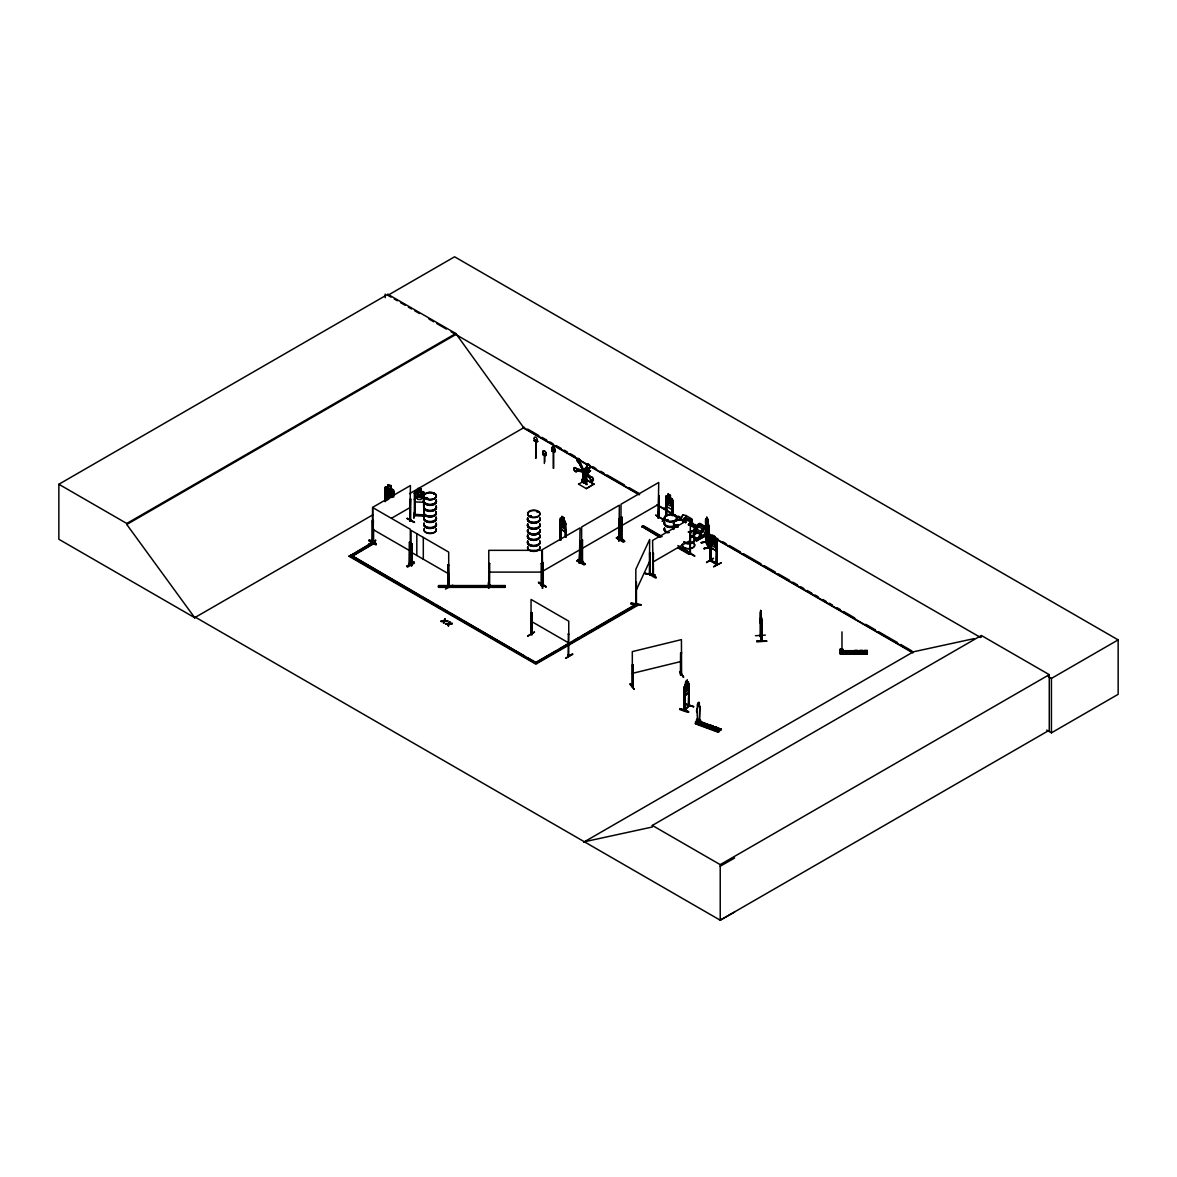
<?xml version="1.0" encoding="UTF-8"?>
<svg xmlns="http://www.w3.org/2000/svg" width="1177" height="1177" viewBox="0 0 1177 1177"><rect width="100%" height="100%" fill="white"/><g stroke="black" fill="none" stroke-linecap="round" stroke-linejoin="round"><path stroke-width="1.5" d="M582.895 479.054L583.086 471.536L582.689 479.039A2.222 1.295 59.5 0 0 582.277 481.525A2.222 1.295 59.5 0 0 584.704 482.908A2.222 1.295 59.5 0 0 584.278 479.936L584.425 471.168L590.604 476.935A2.222 1.295 59.5 0 1 592.958 478.701A2.222 1.295 59.5 0 1 592.208 480.922A2.222 1.295 59.5 0 1 590.045 478.392L583.866 472.374L584.425 471.168M583.086 478.936L582.895 478.921A2.222 1.295 59.5 0 0 582.468 481.422A2.222 1.295 59.5 0 0 584.895 482.791A2.222 1.295 59.5 0 0 584.469 479.819L584.278 472.198L582.895 471.639M760.165 635.624L761.74 639.994M761.46 641.185L761.548 617.807L760.386 611.834L760.636 635.536M761.872 619.352L761.887 641.185L760.386 635.565M699.432 706.2L699.256 706.141A3.34 1.471 -69.6 0 1 699.638 710.084L699.432 720.971L699.815 710.143A3.34 1.471 -69.6 0 0 699.432 706.2L699.256 703.199A1.663 0.736 -69.6 0 0 698.358 702.64A1.663 0.736 -69.6 0 0 697.446 704.817L697.446 707.76A3.34 1.471 -69.6 0 0 697.078 712.365L697.623 722.59M695.504 528.385L695.386 530.209L699.712 532.71L702.463 532.401L704.126 529.841L703.169 527.399L698.829 524.898L697.167 525.825L694.827 524.353L693.091 527.134M576.936 470.741L583.292 471.83L576.921 470.977A2.222 1.295 59.5 0 1 574.773 471.08A2.222 1.295 59.5 0 1 574.023 468.005A2.222 1.295 59.5 0 1 576.436 468.976L582.733 470.447L578.819 462.355A2.222 1.295 59.5 0 1 577.068 459.442A2.222 1.295 59.5 0 1 579.04 458.912A2.222 1.295 59.5 0 1 580.114 462.017L584.322 471.609L583.351 470.27L587.249 466.048A2.222 1.295 59.5 0 1 588.309 464.15A2.222 1.295 59.5 0 1 590.28 466.901A2.222 1.295 59.5 0 1 588.529 467.843L588.338 467.946A2.222 1.295 59.5 0 0 590.089 467.004A2.222 1.295 59.5 0 0 588.117 464.268A2.222 1.295 59.5 0 0 587.043 466.166L587.352 466.313M577.127 470.638L577.113 470.874A2.222 1.295 59.5 0 1 574.965 470.962A2.222 1.295 59.5 0 1 574.214 467.887A2.222 1.295 59.5 0 1 576.627 468.858L582.924 470.329L583.101 471.948M761.416 624.928L761.284 627.032L761.431 625.016M684.573 710.511L684.617 688.221L684.425 710.614L689.339 705.597L688.942 683.749L688.457 706.023L688.942 683.749M688.913 706.038L688.413 681.718L684.028 687.074L684.117 710.511L689.339 704.802L688.457 705.229M696.666 722.207L696.99 719.456L696.681 720.206M715.954 730.579L718.661 728.151L721.192 729.431L697.122 720.25M635.771 604.242L535.579 662.71M636.448 603.801L636.419 582.012M650.013 574.611L649.66 552.719L649.836 574.994M640.832 604.61C611.01 600.005 661.062 608.038 631.019 603.816M631.019 603.904L631.152 603.139M535.697 458.118L535.888 440.978L536.109 458.103M544.333 463.458L544.524 454.822L544.745 461.737M553.278 468.269L553.47 451.129L553.69 468.255M414.392 499.269L415.407 501.976L423.102 502.211L424.22 499.592M415.275 493.472L414.348 493.649L415.275 493.472L415.143 515.511C412.333 515.394 416.496 512.966 415.143 515.511M423.014 491.559L415.452 491.103L414.407 492.015L414.348 515.467L424.22 515.806L424.22 492.398L420.836 491.412L420.836 488.72M415.407 501.976L414.51 499.195M413.921 518.189L414.598 511.98L413.863 517.748M414.378 515.438L424.25 515.614M417.673 491.25L417.673 488.514L420.954 488.646L420.954 491.324M415.378 514.467L424.25 514.82L415.378 514.687M423.234 493.796L424.147 493.825L423.234 493.796L424 515.864L424.117 492.427M423.985 518.513L424.25 515.261M424.029 518.542L424.367 515.658M697.608 719.927L700.536 720.265L698.226 719.412M760.21 635.624L761.534 641.156L761.431 617.822M760.739 636.021L760.68 610.422L761.092 612.334M708.392 531.563L708.113 533.711L707.686 518.969L707.539 529.738L706.332 524.971M708.495 531.548C706.406 539.654 703.096 507.184 708.23 522.838M688.766 689.339L688.295 692.429L684.573 696.357L684.028 687.074M688.913 689.339L688.427 692.503L684.602 696.225M632.432 665.02L633.255 664.814L632.299 664.843L632.329 686.824L633.344 686.603L632.373 685.764M633.344 685.808L632.329 686.029M679.629 709.407C697.034 716.469 684.97 707.627 679.629 709.422M688.589 711.938L679.879 708.775M425.971 497.9L427.501 497.783L426.383 498.43M426.515 498.489L426.471 497.577L427.236 498.43M427.325 497.739L427.295 498.665L427.236 497.665M434.166 494.369L433.636 493.693M433.651 493.707L433.872 493.678M529.503 516.056L531.371 515.967L529.988 516.541M529.959 515.614L530.989 515.894M536.903 512.039L537.448 512.113M667.109 519.601L667.58 520.558M667.918 519.793L667.962 520.631M674.186 515.761L674.436 516.115M675.819 525.53L677.01 525.53L676.26 524.913M677.246 525.795L676.407 524.957M683.66 521.764L683.513 521.058M682.866 521.573L685.985 516.497L683.028 521.014M683.646 521.529L683.116 521.764M692.061 526.09L692.194 526.09M856.679 652.176L855.164 651.293M631.122 603.61L640.832 605.052M368.828 540.64C372.064 538.11 383.952 551.336 368.857 540.552M376.316 544.024L369.166 540.022M545.937 586.352C523.5 573.361 560.899 595.621 538.786 582.644M545.907 586.705L538.477 582.88M578.084 559.663C594.797 571.404 577.804 557.501 577.745 560.281M617.131 537.536C623.148 536.727 630.254 547.128 617.469 537.227M648.689 573.758C651.926 571.228 663.813 584.454 648.718 573.685M649.027 573.493L656.148 577.51M562.871 522.897L564.607 521.911L563.386 524.015L564.666 528.208L563.003 524.28L561.988 525.987L561.326 525.56L562.591 523.368L561.385 519.351L562.856 522.662M560.576 528.679L560.075 525.501L560.576 528.679L565.195 532.239L565.769 530.136M565.195 532.239L565.857 530.106M706.538 541.964L705.847 541.552L708.392 547.732M706.833 519.822L706.2 542.891L706.259 518.571M705.935 541.538L708.892 547.776L708.628 525.442L708.216 547.349L708.951 546.922L706.538 542.259M713.497 541.611L715.542 540.449L714.071 542.685L715.601 546.746L713.6 542.994C712.6 546.599 710.128 543.789 713.115 542.111L711.658 538.213L713.468 541.391M672.817 507.39L671.949 509.641L666.491 506.493L665.858 503.359L666.491 506.493M716.116 550.659L716.896 541.361L714.645 539.095L714.733 536.374L712.409 535.02L711.246 543.112L712.409 545.922L714.571 547.173L715.734 545.701L714.733 536.374M712.482 537.845L710.011 537.374L710.731 547.629L716.175 550.777L716.97 548.467M443.376 622.883L445.333 619.705L444.774 618.925C445.097 622.927 437.094 620.912 444.053 620.662M443.935 623.207L445.333 619.249M448.525 625.855L447.951 625.075L448.525 625.855L449.923 621.897L448.54 624.148L445.583 623.707L448.643 623.31M444.053 621.118L444.774 618.925M449.349 621.574L448.643 623.766L445.583 624.163M389.352 491.353C388.175 489.882 395.001 487.366 390.028 492.001L391.912 495.797L389.469 492.383C388.351 496.194 384.982 493.693 388.866 491.589L387.086 487.94L389.44 491.471M447.951 625.531L448.54 623.692M449.349 623.266L452.262 623.707L449.246 624.09L449.923 621.897M629.827 684.146L634.182 689.281M630.225 683.675L634.241 689.384M721.118 729.505L718.073 732.226L695.313 723.767L695.725 721.648L698.035 722.501L698.035 723.634L700.33 720.456M695.725 721.648L695.725 722.781L719.029 731.388L696.048 722.781L718.661 731.726L695.519 723.399M720.236 730.27L720.971 729.299M423.014 502.182L424.117 499.578M649.807 575.038L649.998 552.763M662.268 521.382L665.108 519.719M713.233 558.325L706.553 562.179M368.828 544.421L375.801 540.346M407.463 567.167L414.481 563.047M527.59 635.918L534.52 632.152M635.845 591.001L649.66 561.252M684.882 691.223L685.676 692.547L687.971 688.03L687.221 680.129L685.617 681.792L684.882 686.22L684.999 710.128L684.117 709.716L684.926 709.334M372.27 542.582L372.579 507.478L410.302 529.253L410.376 564.298L409.581 563.857M409.449 563.312L410.126 563.651M410.92 564.489L411.7 564.945M410.92 565.372L411.7 565.74L411.876 543.774L410.994 543.553L411.626 543.921M411.347 564.416L411.612 565.74L411.876 543.774M447.966 585.94L449.04 586.175L447.996 586.131M531.945 612.879L531.769 634.844L530.959 634.418L531.357 633.461L532.019 634.697L531.945 612.879L531.048 612.658L531.695 613.026M568.373 633.917L568.123 655.927C567.535 653.161 570.668 656.987 568.359 655.648M488.661 587.897L488.661 582.556M488.587 588.279L488.602 582.115L488.646 588.22M710.893 560.075L709.966 559.869L710.761 560.311M710.937 560.899L710.923 546.408M716.94 563.945C701.124 555.706 719.147 563.165 717.043 564.739L716.97 541.317M633.255 686.588L632.226 686.588L633.255 686.588L633.123 664.637M680.644 674.48L681.527 673.818M680.527 674.804L681.527 674.612M689.266 705.641L684.617 709.731M373.609 542.17L373.359 541.155L372.344 541.861M410.773 520.675L409.979 521.102L410.435 498.768L409.728 520.955L410.685 520.69L410.685 498.916M543.053 583.439L542.273 583.836L543.288 584.454L543.23 562.65L542.347 562.871L543.23 562.65M580.32 541.243L579.364 563.283L580.07 541.096L580.408 563.003L580.143 562.032L579.364 562.488M582.512 539.963L581.644 540.199L582.512 539.963L582.527 561.826L582.129 560.796M619.69 540.317L619.352 518.41L618.646 540.611L619.602 540.361L618.646 540.611M621.412 538.58L621.736 538.021M652.764 574.832L653.559 574.42L652.588 574.567M690.619 553.058L689.899 553.44M679.615 520.102L682.925 514.908L685.838 515.438L692.047 519.028L692.311 520.381L689.31 525.001M679.717 520.116L683.013 515.07M682.277 520.793L683.955 518.233L686.706 517.939L691.031 520.44L690.914 522.264L693.415 523.588M684.146 521.867L685.808 519.307L690.134 521.808M691.561 526.163L693.224 523.603M703.463 535.623L706.744 530.577M699.726 523.53L705.965 527.149L699.756 523.427L698.314 523.912L694.15 530.297L694.459 531.695L703.537 535.77L706.847 530.577M686.588 516.894L683.204 521.382L685.985 516.497M688.692 524.295L692.253 520.16L689.31 524.692M688.869 524.427L691.649 519.763M689.133 524.545L692.253 520.16M693.415 533.004L699.932 524.353L694.033 533.402M693.591 533.152L699.315 523.956M693.856 533.255L699.932 524.353M697.122 539.301L704.979 527.237M720.618 729.975L697.681 721.295M721.177 729.46L698.182 721.001M692.356 526.31L691.973 526.605M855.341 651.396L856.915 651.161L856.915 652.293M387.792 499.798L389.293 497.768M389.867 497.385C393.721 495.414 390.264 492.854 389.249 496.562L386.895 493.34L388.69 496.988L386.968 499.666M710.849 725.959L710.761 727.298M636.227 604.272L636.08 581.953M488.72 584.778L489.809 584.748L488.69 584.557M489.588 585.572L489.691 563.562L488.793 563.577L489.691 563.562M369.122 540.405L376.287 544.377M578.025 560.046L585.249 564.107M685.941 681.998L686.897 680.997L685.941 682.881M685.764 681.851L685.764 684.528L684.587 685.544M688.383 681.836L687.265 682.984L687.221 680.129L685.72 681.821M689.251 683.837L688.501 684.205M684.779 704.111L693.783 706.641L684.779 703.655M387.866 489.985L390.779 490.853L390.779 493.531L387.866 492.663M385.011 495.09L385.924 494.428L392.588 496.591M387.822 495.12L387.822 492.442M392.588 494.193L393.648 495.399L392.588 494.193C391.823 492.383 382.981 492.56 386.027 492.074L387.969 492.78M584.322 471.609L588.323 467.666M385.129 501.623L385.114 487.366L388.116 487.41L388.116 484.733M386.085 488.999L385.129 488.911L386.085 488.999L385.909 500.063M390.852 485.557L392.132 494.723L390.705 496.385L388.057 495.502L386.63 492.883L386.63 487.896L388.057 487.469L388.013 484.615L390.852 485.557L390.808 488.293L393.692 490.132L393.648 495.591M385.114 494.546L385.997 497.503L389.381 498.562M392.824 496.929L393 491.309L393.78 491.574L393.78 497.018M393.78 491.574L392.824 491.486M409.846 520.057L410.758 519.851L409.979 520.308M409.846 520.852L410.435 485.542L372.726 507.316L373.006 543.053L372.579 520.705M579.364 563.283L580.07 527.87L542.347 549.644L542.582 584.837L542.597 563.018M580.276 562.282L579.82 562.591M582.483 561.002L582.027 561.311M618.631 539.757L619.352 539.404M619.205 539.404L618.97 540.699L619.352 505.183L581.644 526.958L581.57 562.003L582.35 561.547M621.736 538.816L620.956 539.272L621.029 504.227L658.737 482.452L658.105 517.733M621.868 539.066L621.897 517.218L621.029 517.453L621.897 517.218M658.811 517.409L658.031 517.865L658.134 516.968M652.632 574.597L653.47 574.45M652.632 575.391L653.294 574.244M652.838 553.808L652.823 575.641L653.47 553.44L652.588 553.676L653.47 553.44M689.707 553.984L690.31 552.881L689.06 553.661L678.055 547.305M696.46 722.134L696.46 719.75L697.49 719.073M698.02 720.574L695.725 722.781M695.725 723.384L698.226 720.824M697.446 722.531L699.432 720.971M700.536 720.265L700.536 721.692L697.829 724.12L698.035 722.501M710.452 725.091L707.745 727.798L710.452 725.091L712.762 725.944L710.055 728.666L712.762 725.944M714.807 726.709C708.216 733.889 715.204 723.634 717.117 727.857M717.117 727.577L714.41 730.005M720.971 729.004L718.5 731.859M584.233 471.286L590.736 476.832A2.222 1.295 59.5 0 1 593.149 478.583A2.222 1.295 59.5 0 1 592.399 480.805A2.222 1.295 59.5 0 1 590.251 478.289L584.057 472.257M653.47 575.303L653.22 553.308M560.031 539.89L560.075 518.321C562.709 520.572 561.885 513.246 561.973 519.072L561.002 519.204L561.002 524.206L561.973 527.119L563.768 528.547L564.739 527.164L563.93 517.748L563.93 520.425L565.151 521.485L560.62 517.998M675.936 524.971L675.73 525.913L677.055 525.795M857.091 651.94L855.017 651.617M385.056 495.208L385.968 494.531M385.217 487.425L386.115 486.748M488.69 585.352L489.809 584.969M489.661 584.763L488.896 584.778M489.661 585.558L488.72 585.572L488.793 550.336L542.126 550.336L542.023 585.602L541.126 585.543L541.229 563.577L542.126 563.577L541.229 563.577M711.188 726.856L709.142 726.474L711.246 726.444M415.216 514.687L414.245 514.614M537.668 441.434L536.506 442.125L534.123 440.433L537.668 441.213L535.3 439.86L534.123 440.551L536.506 441.89L537.668 441.213M534.123 440.772L535.3 440.095M543.936 453.704L542.774 454.381L545.157 455.955C549.056 453.557 538.036 453.572 545.245 455.676M552.866 450.232L551.704 450.923L552.587 450.07L555.25 451.585L552.866 450.011L551.704 450.703L554.087 452.277L555.25 451.35M545.157 455.734L546.319 455.043M554.97 451.527L554.087 452.277M579.923 462.134A2.222 1.295 59.5 0 0 578.849 459.03A2.222 1.295 59.5 0 0 576.877 459.545A2.222 1.295 59.5 0 0 578.628 462.473L579.04 462.414M579.805 462.281L583.351 470.27M578.834 462.532L582.924 470.329M585.675 469.888L586.749 469.255L584.086 468.99L585.675 469.888L585.675 471.815L584.086 470.918M587.426 468.858L588.485 468.225L585.837 467.96L587.426 468.858L587.426 470.785L585.837 469.888M583.498 471.992L583.689 472.771M585.675 471.815L586.749 471.183L586.749 469.255M587.426 470.785L588.883 469.932M590.516 470.844L587.029 473.478L590.516 470.844L587.294 469.034M578.584 484.247L586.161 479.657L593.899 484.041L586.323 488.617L578.584 484.13M593.899 484.041L586.323 488.617M372.344 542.715L372.344 520.852L373.359 520.175L373.065 543.038M373.227 521.073L372.344 520.852M407.08 518.542L414.584 522.367L407.477 518.321M409.419 542.259L410.302 542.479L410.126 564.445L409.346 563.989L409.419 542.259L410.052 542.626M413.789 561.87L406.742 566.431L413.818 561.929M406.801 566.387L413.863 562.312M448.069 586.823L448.305 564.828L449.04 586.97L448.069 586.735M448.952 565.181L448.069 564.96M445.45 589.088L452.777 585.175M618.896 540.743L619.602 518.557M658.502 517.968L658.737 495.679L658.988 517.674L659.076 516.791M658.355 517.968L658.988 495.826M577.068 560.605L584.175 564.666M576.701 560.87L584.204 564.695L577.098 560.649M616.351 537.918L623.472 541.979L616.38 537.963M655.736 515.188L662.857 519.248M655.766 515.217L662.489 519.057M542.347 583.777L543.303 583.586M542.597 584.792L542.98 562.503M581.644 561.973L582.615 561.723M621.015 539.14L622 538.992L621.25 539.419L621.265 517.6M582.512 561.738L581.865 562.165L581.879 540.331M689.236 552.984C678.688 546.408 705.038 561.679 690.31 553.676L690.31 531.901L689.913 554.19M690.06 554.19L690.561 532.033M653.22 575.082L652.588 540.449L690.31 518.674L690.31 553.676M569.006 634.285L568.123 634.065M568.167 655.103L569.08 655.309M572.522 653.735L565.843 658.399M565.519 658.193L572.875 654.353M195.559 617.292L194.793 617.748L58.85 539.257L58.85 484.262L387.88 294.294L455.808 333.503L523.736 427.722L639.611 494.62M387.88 294.294L387.88 295.309L454.602 256.792L1118.15 639.891L1118.15 694.327L1051.429 732.844L1046.662 730.078M58.85 484.262L126.778 523.471L455.808 333.503M734.625 911.998L720.221 920.208L195.47 617.248L194.691 617.69L126.778 524.486L455.808 334.518M194.691 617.69L373.08 514.702M409.552 493.649L524.501 427.28M391.588 518.204L410.435 507.316M635.786 604.184L637.154 605.655L535.844 664.152L349.157 556.368L374.109 541.288L375.478 542.759L351.908 556.368L375.478 542.082M349.157 556.368L370.961 543.789M668.095 493.928L670.493 495.223L670.346 497.989L671.508 499.563L671.508 504.55L670.346 506.036L668.183 504.786L667.021 501.961L668.183 493.884L668.183 496.562M666.064 515.791L665.785 496.223L668.256 496.694M666.697 498.018L665.814 497.783L666.697 498.018L666.697 516.159M542.347 571.419L580.07 549.644M581.644 548.732L619.352 526.958M621.029 526.001L658.737 504.227M670.493 497.9L672.817 500.196L672.979 514.349M671.92 498.813L672.744 500.24L672.744 514.481M672.096 501.417L672.979 501.637L672.096 501.417L672.096 514.114M659.208 537.095L641.921 526.443L643.289 525.648L662.151 536.535M641.921 527.119L643.289 526.325L660.577 536.3M665.108 519.41L662.327 521.028M693.253 533.255L695.99 531.68M693.974 533.49L696.607 531.975M693.253 534.593L697.358 532.225M693.974 534.829L697.917 532.548M652.588 562.223L690.31 540.449M694.386 536.771L697.431 538.522L704.449 535.138L704.449 536.462L696.578 541.008L696.769 538.978L693.709 537.198M704.449 535.138L696.063 539.375M694.386 538.095L697.431 539.86L704.449 536.462M696.063 540.714L696.769 540.302L693.709 538.536M710.011 537.374L710.04 560.782L716.97 564.695M710.437 560.561L710.04 538.919L710.923 539.154M678.055 547.982L689.06 554.338L690.252 553.676M710.776 536.947L716.234 539.919M716.97 541.376L716.146 539.963M716.572 542.406L716.234 564.327L716.572 542.406L717.293 564.592L709.966 559.869M717.22 542.788L716.337 542.553M716.175 550.777L710.776 547.57L710.158 544.539M711.026 560.149L710.084 559.972M537.168 661.798L556.265 650.778M559.443 648.939L570.58 642.51M573.758 640.671L578.525 637.919M581.703 636.08L592.84 629.651M596.018 627.827L635.786 604.86L635.845 569.227L649.66 539.478L649.395 574.479M349.157 555.691L535.844 663.475L637.154 604.978M721.089 562.841L713.689 566.681M713.63 566.711L721.089 562.856M583.615 842.232L913.426 651.808L974.188 638.596M584.38 841.776L652.308 827.004L652.308 825.43L981.338 635.462L1049.266 674.671L1049.266 730.24L720.221 920.208L720.221 864.639L1049.266 674.671M981.338 637.037L980.573 637.493L451.071 331.782M1048.28 676.584L1051.429 678.408L1118.15 639.891M720.221 866.228L734.625 858.018M706.538 542.832L706.509 520.999M372.697 541.714L373.683 542.053M621.515 538.86L621.662 517.086M582.129 561.591L582.277 539.816M531.107 516.335L529.635 516.335M666.403 520.293L667.918 520.528M560.561 520.337L560.561 540.302M565.092 521.455L566.063 537.08M565.769 522.941L565.784 537.198M565.254 524.074L566.063 524.383L565.254 524.074L565.254 536.771M632.373 686.559L632.299 651.617L681.424 639.626L681.601 674.862M410.435 519.748L410.17 521.043M388.027 492.722L386.586 493.148L386.483 500.666M386.483 495.664L387.91 495.237M582.6 470.55L583.748 470.182M680.6 653.058L681.571 653.044L680.6 653.058L680.497 674.862M679.615 672.052L683.572 677.349L680.129 671.92M683.616 676.893L679.747 671.964M632.299 673.391L681.424 661.4M427.295 498.665L425.971 498.459M855.576 651.293L857.209 651.675M411.156 565.151L411.965 565.563L411.229 543.406M681.38 673.832L681.38 674.627M632.476 686.809L632.196 685.853M710.893 541.479L701.109 542.671L710.893 541.023M701.109 542.7L710.879 541.317M710.334 547.114L703.905 548.57L710.481 547.849M703.934 548.6L710.349 547.173M703.905 548.57L710.364 547.57M708.525 524.427L708.127 522.853M705.876 526.148L706.73 530.709L706.833 517.144L707.657 518.998M444.759 620.617L447.672 621.059L444.656 621.441M440.992 621.059L447.672 621.059M440.992 621.515L443.95 621.5M445.583 623.707L452.262 623.707M444.656 620.985L447.672 620.603M449.246 623.633L452.262 623.251M488.749 584.513L488.823 585.572M542.023 584.778L541.126 584.748M542.023 585.293L541.258 584.778M541.332 585.322L542.229 585.543L542.023 584.498L541.126 584.984M407.139 518.439L414.245 522.456M760.71 614.262L760.931 617.454C761.519 610.157 761.313 632.24 760.945 618.675C760.195 627.326 760.783 599.24 760.989 620.912L760.592 619.161M761.004 614.997L761.107 612.305L760.989 623.06L760.371 618.219M755.428 635.727L765.359 635.109M756.752 641.127L766.742 641.127L756.767 641.2M756.826 641.877L766.742 641.141M448.305 585.808L448.687 587.146L448.702 552.101L410.994 530.327L411.023 565.387M531.769 634.05L530.959 633.623M568.726 656.207L568.771 621.191L531.048 599.417L531.048 634.521L531.298 612.511M710.481 727.136L709.26 726.798M586.837 484.512L585.837 483.953L586.837 484.512L586.823 472.433M542.214 583.542L542.803 588.279M488.793 572.11L542.126 572.11M438.491 586.234L505.168 586.234M438.491 586.676L505.168 586.676M840.216 649.277L842.967 649.277L842.967 653.573M840.216 649.498L842.967 649.498M840.187 650.69L867.272 650.69M840.187 650.881L867.272 650.881M840.187 651.249L867.272 651.234M840.187 651.381L867.272 651.44M841.996 651.808L854.634 651.749M858.254 651.793L865.478 651.749M840.216 651.926L842.967 651.926M840.216 652.293L842.967 652.161M840.216 653.073L867.302 653.014M842.026 653.206L857.503 653.294M858.268 653.117L867.272 653.294M840.216 653.559L867.302 653.559M840.216 653.706L867.302 653.765M420.836 488.793L417.776 488.676L417.776 491.353L416.143 492.177L416.143 497.18L417.776 499.386L420.836 499.504L422.469 497.43L422.469 492.427L420.836 491.471M415.437 491.162L417.791 491.28M581.879 561.311L582.586 561.12M676.407 525.633L676.113 525.545A6.238 3.605 0 0 1 674.995 526.413M713.527 558.428L706.553 562.635M710.599 726.121L709.172 726.871M645.025 573.582L654.721 575.053M760.592 613.261L760.298 636.095M666.932 520.499L667.8 519.807M708.628 547.217L706.2 542.317M684.823 703.993L693.562 706.803M392.544 494.266L390.632 493.649L392.118 494.943M388.027 493.619L390.69 494.487M387.91 496.135L390.587 497.003M386.071 486.807L393.545 490.191M388.057 493.369L390.705 494.252M542.273 588.338L542.288 583.586M699.256 703.199L699.432 703.257A1.663 0.736 -69.6 0 0 698.535 702.713A1.663 0.736 -69.6 0 0 697.623 704.876L697.623 707.818A3.34 1.471 -69.6 0 0 697.255 712.438L697.078 712.365M720.662 729.902L697.284 721.383L697.284 719M697.534 721.766L718.676 729.637M699.094 722.413L718.617 729.681M695.519 721.839L697.829 722.693M695.519 723.252L718.617 731.77M587.912 468.196L587.912 468.858M534.123 440.433L536.609 441.831M551.704 450.585L554.19 451.983M585.16 470.285L586.749 471.183M584.586 471.536L587.029 472.919M546.319 455.264L543.642 453.866M593.899 484.144L586.161 479.657M617.41 537.315L624.634 541.376M617.16 537.462L624.266 541.523M538.742 582.733L545.951 586.793M375.507 540.228L368.872 544.112M534.226 632.034L527.59 636.374M387.88 295.309L391.044 297.134M394.207 298.958L397.37 300.782M400.518 302.607L405.256 305.343M408.419 307.168L411.582 308.992M414.745 310.816L419.483 313.553M428.958 319.026L433.695 321.762M436.858 323.587L446.333 329.045M666.55 495.811L671.89 498.886M527.679 429.105L538.786 435.519M541.964 437.358L546.731 440.11M549.894 441.934L553.072 443.773M556.25 445.597L561.017 448.349M564.195 450.188L567.358 452.027M570.536 453.851L575.303 456.602M592.767 466.68L595.93 468.52M600.697 471.271L603.875 473.095M607.052 474.934L624.516 485.012M629.268 487.764L638.802 493.266M664.196 507.92L667.374 509.759M678.482 516.173L681.66 518.012M707.053 532.666L711.82 535.417M714.998 537.256L718.161 539.081M722.928 541.832L726.106 543.671M729.284 545.495L740.392 551.91M743.57 553.749L761.033 563.827M764.197 565.666L775.319 572.081M778.483 573.905L789.605 580.335M792.768 582.159L797.535 584.91M800.713 586.749L803.891 588.574M807.069 590.413L811.821 593.164M814.999 594.988L818.177 596.827M822.929 599.579L826.107 601.403M829.285 603.242L832.463 605.066M837.23 607.818L840.393 609.657M843.571 611.481L854.679 617.91M865.801 624.325L875.32 629.813M878.498 631.652L897.551 642.642M900.714 644.481L911.837 650.896M657.075 504.712L680.88 518.454M691.988 524.868L695.166 526.707M704.699 532.195L912.646 652.264M522.691 427.575L586.396 464.356M589.589 466.195L638.949 494.693M658.061 505.727L680.365 518.601M704.258 532.401L912.881 652.852M677.864 545.598L690.443 552.866M679.438 547.187L688.869 552.631M641.921 526.443L660.783 537.33M635.786 604.86L637.154 605.655M372.579 529.253L410.302 551.027M531.048 621.191L568.771 642.966M410.994 552.101L448.702 573.876M535.579 662.033L536.962 663.504M418.571 594.856L350.54 554.897L537.212 663.357M421.734 596.68L432.798 603.08M435.961 604.904L447.039 611.29M450.202 613.129L524.559 656.045M527.723 657.884L535.638 662.445M652.308 825.43L720.221 864.639M561.915 516.262L563.93 517.748M560.708 528.591L565.151 532.122M703.537 535.77L700.683 535.285M390.587 496.105L392.015 497.474M633.358 686L633.358 686.574M706.891 518.057L707.406 519.16M706.891 518.954L707.406 520.057M706.759 520.881L707.554 522.72M706.759 525.884L707.539 527.59M760.577 610.436L760.916 612.481M760.666 612.246L760.916 613.364M760.298 622.574L761.401 627.017M1051.429 678.408L1051.429 732.844M864.521 653.573L864.521 650.41L867.272 650.41L867.302 654.118L840.216 654.118L840.216 649.027L840.452 652.293M862.697 653.573L862.697 650.41L859.946 650.41L859.946 653.573M857.503 653.573L857.503 650.395L854.752 650.395L854.752 653.573M841.982 631.887L841.982 652.22M841.658 649.527L841.658 650.337M840.525 649.527L840.496 650.337M714.189 537.565L712.791 535.873L712.791 536.771M710.687 539.301L710.761 561.105M708.628 525.442L708.701 547.276M708.495 524.412L708.554 547.835M706.862 517.292L706.862 519.969M703.875 534.799L703.875 536.138M697.431 538.522L697.431 539.86M696.769 538.978L696.578 541.008M694.062 555.735L687 551.233M680.733 653.25L680.644 675.054M672.347 506.713L672.347 515.791M666.462 498.151L666.462 516.306M665.858 496.179L665.814 515.938M621.059 538.375L621.191 539.419M588.485 468.225L588.485 470.153M585.852 473.007L585.852 484.512M565.534 529.4L565.534 536.653M560.84 527.487L560.84 540.184M560.311 519.807L560.311 539.772M448.305 564.828L448.305 586.602M423.308 537.433L423.308 559.207M423.132 514.776L423.117 515.761M416.82 533.696L416.82 555.47M409.655 542.111L409.419 564.121L409.346 563.194M393 491.309L393 494.928M390.69 497.812L390.705 489.249L388.057 488.367L387.91 499.475M385.217 294.088L385.217 297.693M385.173 487.307L385.291 501.446M373.609 529.062L373.565 542.156M126.778 523.471L126.778 524.486M436.108 511.583A6.194 3.575 0 0 1 430.12 516.085A6.194 3.575 0 0 1 424.132 511.583M436.123 500.872A6.223 3.59 0 0 1 430.12 505.389A6.223 3.59 0 0 1 424.103 500.872M436.123 499.872A6.223 3.59 0 0 1 430.12 504.389A6.223 3.59 0 0 1 424.103 499.872M436.137 506.875A6.238 3.605 0 0 1 430.12 511.406A6.238 3.605 0 0 1 424.088 506.875M436.226 506.522A6.326 3.649 0 0 1 430.12 511.112A6.326 3.649 0 0 1 424 506.522M436.226 506.213A6.326 3.649 0 0 1 430.12 510.803A6.326 3.649 0 0 1 424 506.213M436.137 505.875A6.238 3.605 0 0 1 430.12 510.406A6.238 3.605 0 0 1 424.088 505.875M436.226 500.505A6.326 3.649 0 0 1 430.12 505.11A6.326 3.649 0 0 1 424 500.505M436.226 500.196A6.326 3.649 0 0 1 430.12 504.801A6.326 3.649 0 0 1 424 500.196M436.137 511.921A6.238 3.605 0 0 1 430.12 516.453A6.238 3.605 0 0 1 424.088 511.921M436.123 512.481A6.209 3.59 0 0 1 430.12 516.997A6.209 3.59 0 0 1 424.117 512.481M436.108 528.708A6.194 3.575 0 0 1 430.12 533.21A6.194 3.575 0 0 1 424.132 528.708M436.152 512.157A6.253 3.605 0 0 1 430.12 516.703A6.253 3.605 0 0 1 424.073 512.157M436.123 517.998A6.223 3.59 0 0 1 430.12 522.514A6.223 3.59 0 0 1 424.103 517.998M436.123 516.997A6.223 3.59 0 0 1 430.12 521.514A6.223 3.59 0 0 1 424.103 516.997M436.137 524A6.238 3.605 0 0 1 430.12 528.532A6.238 3.605 0 0 1 424.088 524M436.226 523.647A6.326 3.649 0 0 1 430.12 528.238A6.326 3.649 0 0 1 424 523.647M436.226 523.338A6.326 3.649 0 0 1 430.12 527.929A6.326 3.649 0 0 1 424 523.338M436.137 523A6.238 3.605 0 0 1 430.12 527.531A6.238 3.605 0 0 1 424.088 523M436.226 517.63A6.326 3.649 0 0 1 430.12 522.235A6.326 3.649 0 0 1 424 517.63M436.226 517.321A6.326 3.649 0 0 1 430.12 521.926A6.326 3.649 0 0 1 424 517.321M436.137 529.047A6.238 3.605 0 0 1 430.12 533.578A6.238 3.605 0 0 1 424.088 529.047M539.772 529.459A6.194 3.575 0 0 1 533.769 533.961A6.194 3.575 0 0 1 527.782 529.459M539.787 518.748A6.223 3.59 0 0 1 533.769 523.279A6.223 3.59 0 0 1 527.767 518.748M539.802 517.748A6.238 3.605 0 0 1 533.769 522.279A6.238 3.605 0 0 1 527.752 517.748M539.802 524.765A6.238 3.605 0 0 1 533.769 529.297A6.238 3.605 0 0 1 527.752 524.765M539.89 524.398A6.326 3.649 0 0 1 533.769 528.988A6.326 3.649 0 0 1 527.664 524.398M539.89 524.089A6.326 3.649 0 0 1 533.769 528.679A6.326 3.649 0 0 1 527.664 524.089M539.802 523.75A6.238 3.605 0 0 1 533.769 528.282A6.238 3.605 0 0 1 527.752 523.75M539.89 518.395A6.326 3.649 0 0 1 533.769 522.985A6.326 3.649 0 0 1 527.664 518.395M539.89 518.086A6.326 3.649 0 0 1 533.769 522.676A6.326 3.649 0 0 1 527.664 518.086M539.802 529.827A6.238 3.605 0 0 1 533.769 534.358A6.238 3.605 0 0 1 527.752 529.827M539.816 529.591A6.253 3.605 0 0 1 533.769 534.137A6.253 3.605 0 0 1 527.737 529.591M539.772 546.584A6.194 3.575 0 0 1 533.769 551.086A6.194 3.575 0 0 1 527.782 546.584M539.787 535.873A6.223 3.59 0 0 1 533.769 540.405A6.223 3.59 0 0 1 527.767 535.873M539.802 534.873A6.238 3.605 0 0 1 533.769 539.404A6.238 3.605 0 0 1 527.752 534.873M539.787 541.891A6.223 3.59 0 0 1 533.769 546.408A6.223 3.59 0 0 1 527.767 541.891M539.89 541.523A6.326 3.649 0 0 1 533.769 546.113A6.326 3.649 0 0 1 527.664 541.523M539.89 541.214A6.326 3.649 0 0 1 533.769 545.804A6.326 3.649 0 0 1 527.664 541.214M539.787 540.876A6.223 3.59 0 0 1 533.769 545.407A6.223 3.59 0 0 1 527.767 540.876M539.89 535.52A6.326 3.649 0 0 1 533.769 540.111A6.326 3.649 0 0 1 527.664 535.52M539.89 535.211A6.326 3.649 0 0 1 533.769 539.802A6.326 3.649 0 0 1 527.664 535.211M539.802 546.893A6.238 3.605 0 0 1 533.769 551.439A6.238 3.605 0 0 1 527.752 546.893M582.483 470.3A1.942 1.133 59.5 0 1 583.866 469.476A1.942 1.133 59.5 0 1 585.263 471.845A1.942 1.133 59.5 0 1 583.88 472.668M583.189 472.065A1.942 1.133 59.5 0 1 582.674 471.197M673.7 526.987A6.238 3.605 0 0 1 666.785 526.722A6.238 3.605 0 0 1 664.564 522.941M675.981 524.662A6.223 3.59 0 0 1 674.98 525.398M673.7 525.972A6.223 3.59 0 0 1 666.8 525.707A6.223 3.59 0 0 1 664.564 521.926M666.167 532.416A6.238 3.605 0 0 1 664.564 528.944M667.418 532.695A6.326 3.649 0 0 1 664.475 528.576M668.948 532.74A6.326 3.649 0 0 1 664.475 528.267M673.744 526.678A6.326 3.649 0 0 1 666.726 526.413A6.326 3.649 0 0 1 664.475 522.573M676.054 525.03A6.326 3.649 0 0 1 675.054 525.795M673.744 526.369A6.326 3.649 0 0 1 666.726 526.104A6.326 3.649 0 0 1 664.475 522.264M668.977 532.342A6.223 3.59 0 0 1 664.564 527.943M693.871 543.215A6.253 3.605 0 0 1 689.281 548.6A6.253 3.605 0 0 1 682.425 544.083M693.871 543.421A6.253 3.605 0 0 1 689.281 548.806A6.253 3.605 0 0 1 682.425 544.289M693.93 537.712A6.326 3.649 0 0 1 692.311 542.435A6.326 3.649 0 0 1 683.984 542.126M693.856 532.387A6.223 3.59 0 0 1 690.075 537.654M693.856 537.389A6.223 3.59 0 0 1 692.253 542.038A6.223 3.59 0 0 1 684.058 541.729M693.856 538.404A6.223 3.59 0 0 1 692.253 543.053A6.223 3.59 0 0 1 684.058 542.744M693.93 538.021A6.326 3.649 0 0 1 692.311 542.744A6.326 3.649 0 0 1 683.984 542.435M693.93 531.71A6.326 3.649 0 0 1 690.09 537.05M693.856 531.386A6.223 3.59 0 0 1 690.075 536.653M688.457 525.074A6.209 3.59 0 0 1 694.665 528.664A6.209 3.59 0 0 1 688.457 532.254M688.457 524.559A6.209 3.59 0 0 1 694.665 528.149A6.209 3.59 0 0 1 688.457 531.739M688.457 524.751A6.253 3.605 0 0 1 694.71 528.355A6.253 3.605 0 0 1 688.457 531.96M693.93 532.019A6.326 3.649 0 0 1 690.09 537.359M678.099 526.59A6.253 3.605 0 0 1 675.304 520.558A6.253 3.605 0 0 1 685.75 522.176M673.391 528.797A6.326 3.649 0 0 1 673.612 527.84M675.245 526.207A6.326 3.649 0 0 1 678.084 525.266M673.479 529.135A6.238 3.605 0 0 1 673.685 528.208M675.304 526.59A6.238 3.605 0 0 1 678.099 525.663M673.612 529.429A6.326 3.649 0 0 1 673.612 527.531M675.245 525.898A6.326 3.649 0 0 1 678.084 524.957M673.685 529.062A6.238 3.605 0 0 1 673.685 527.208M675.304 525.589A6.238 3.605 0 0 1 678.099 524.648M685.205 686.044L686.22 688.074L685.161 692.341L686.544 688.31L687.927 689.487L686.882 687.368L687.883 683.278L686.574 687.088L685.294 685.911M671.39 505.522L669.375 501.843L668.124 503.712L667.33 503.182L668.874 500.975L667.433 497.077L669.33 500.637C670.243 497.165 672.847 499.99 669.845 501.549L671.39 505.522M422.19 498.474L419.336 495.855L416.496 498.357L418.629 495.237L416.584 492.104L419.277 494.664L422.057 492.31L419.983 495.311L422.19 498.474M645.143 573.39L654.824 574.847L645.143 573.39M691.767 523.382L690.708 525.03L691.473 525.472L692.547 523.839L691.767 523.382M694.945 525.163L693.871 526.81L694.636 527.252L695.71 525.619L694.945 525.163M697.946 526.266L696.284 528.826L700.609 531.327L702.272 528.767L697.946 526.266M687.177 683.852L685.676 685.397L685.676 690.399L687.177 688.854L687.177 683.852M760.254 619.367L760.283 622.618L760.254 619.367M505.168 585.558L438.491 585.558L438.491 587.367L505.168 587.367L505.168 585.558M420.292 489.22L418.321 489.132L418.321 490.029L420.292 490.103L420.292 489.22M420.836 492.369L417.776 492.236L417.776 497.238L420.836 497.356L420.836 492.369M390.22 491.206L388.498 490.647L390.22 492.089L390.22 491.206M390.102 493.722L388.395 493.163L390.102 494.62L390.102 493.722M390.234 485.969L388.528 485.395L390.234 486.851L390.234 485.969M669.963 495.532L668.565 494.737L669.963 496.429L669.963 495.532M670.346 498.886L668.183 497.636L668.183 502.638L670.346 503.888L670.346 498.886M714.571 540.022L712.409 538.772L712.409 543.774L714.571 545.025L714.571 540.022M563.445 518.012L562.297 517.1L563.445 518.91L563.445 518.012M563.768 521.396L561.973 519.969L561.973 524.971L563.768 526.399L563.768 521.396M426.986 499.077A6.253 3.605 0 0 0 436.358 495.944A6.253 3.605 0 0 0 426.986 492.825A6.253 3.605 0 0 0 426.986 499.077A6.253 3.605 0 0 0 436.358 495.973A6.253 3.605 0 0 0 426.986 492.854A6.253 3.605 0 0 0 426.986 499.092M427.001 499.386A6.223 3.59 0 0 0 436.343 496.267A6.223 3.59 0 0 0 427.001 493.163A6.223 3.59 0 0 0 427.001 499.386M551.778 448.805A2.222 1.295 59.5 0 0 554.441 451.115A2.222 1.295 59.5 0 0 553.72 447.687A2.222 1.295 59.5 0 0 551.778 448.805M551.925 448.717A2.222 1.295 59.5 0 0 554.588 451.026A2.222 1.295 59.5 0 0 553.867 447.598A2.222 1.295 59.5 0 0 551.925 448.717M542.832 452.483A2.222 1.295 59.5 0 0 545.495 454.808A2.222 1.295 59.5 0 0 544.789 451.365A2.222 1.295 59.5 0 0 542.832 452.483M542.98 452.409A2.222 1.295 59.5 0 0 545.642 454.719A2.222 1.295 59.5 0 0 544.936 451.277A2.222 1.295 59.5 0 0 542.98 452.409M534.196 438.653A2.222 1.295 59.5 0 0 536.859 440.963A2.222 1.295 59.5 0 0 536.138 437.535A2.222 1.295 59.5 0 0 534.196 438.653M530.665 516.747A6.209 3.59 0 0 0 539.993 513.643A6.209 3.59 0 0 0 530.665 510.538A6.209 3.59 0 0 0 530.665 516.747M530.665 517.247A6.209 3.59 0 0 0 539.993 514.143A6.209 3.59 0 0 0 530.665 511.039A6.209 3.59 0 0 0 530.665 517.247M533.769 534.873A6.223 3.59 0 0 0 539.787 530.341A6.209 3.59 0 0 1 533.769 534.858A6.223 3.59 0 0 1 527.767 530.341A6.209 3.59 0 0 0 533.769 534.858M581.997 470.579A1.942 1.133 59.5 0 0 584.086 473.125A1.942 1.133 59.5 0 0 584.072 470.359A1.942 1.133 59.5 0 0 581.997 470.579M667.462 520.97A6.253 3.605 0 0 0 676.834 517.836A6.253 3.605 0 0 0 667.462 514.717A6.253 3.605 0 0 0 667.462 520.97M667.477 521.44A6.194 3.575 0 0 0 676.79 518.336A6.194 3.575 0 0 0 667.477 515.232A6.194 3.575 0 0 0 667.477 521.44M667.462 521.161A6.253 3.605 0 0 0 676.834 518.042A6.253 3.605 0 0 0 667.462 514.908A6.253 3.605 0 0 0 667.462 521.161M675.318 521.058A6.209 3.59 0 0 0 678.114 527.061A6.209 3.59 0 0 1 675.318 521.087A6.209 3.59 0 0 1 685.72 522.676A6.209 3.59 0 0 0 675.318 521.087"/></g></svg>
